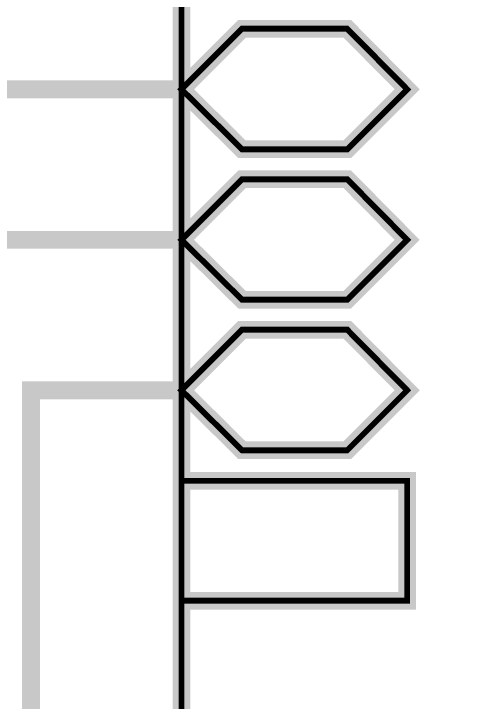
# Model space of a CAD drawing. Header units: inches. Extents: x 0 to 11.5, y 0 to 7.6.
# Drawn here: x 5.3889 to 5.688, y 6.0926 to 6.5498 of the extents above; entities that cross this region are included whole.
import ezdxf

# ---------------------------------------------------------------- set-up
doc = ezdxf.new("R2010")
doc.units = ezdxf.units.IN
doc.header["$MEASUREMENT"] = 0
doc.layers.add('Sheet', color=255, linetype='Continuous')

msp = doc.modelspace()

# ---------------------------------------------------------------- linework, layer by layer
at = {"layer": 'Sheet'}
for points in [[(5.50025, 6.69998, 0.0118, 0.0118, 0), (6.99963, 6.69998, 0.0118, 0.0118, 0), (6.99963, 5.7, 0.0118, 0.0118, 0), (5.50025, 5.7, 0.0118, 0.0118, 0), (5.50025, 6.69998, 0.0118, 0.0118, 0)], [(5.50025, 6.69998, 0.0039, 0.0039, 0), (5.50025, 5.7, 0.0039, 0.0039, 0), (6.99963, 5.7, 0.0039, 0.0039, 0), (6.99963, 6.69998, 0.0039, 0.0039, 0), (5.50025, 6.69998, 0.0039, 0.0039, 0), (5.50025, 6.69998, 0.0039, 0.0039, 0)], [(5.61032, 6.53987, 0.0118, 0.0118, 0), (5.6501, 6.49963, 0.0118, 0.0118, 0), (5.61032, 6.45982, 0.0118, 0.0118, 0), (5.54048, 6.45982, 0.0118, 0.0118, 0), (5.50025, 6.49963, 0.0118, 0.0118, 0), (5.54048, 6.53987, 0.0118, 0.0118, 0), (5.61032, 6.53987, 0.0118, 0.0118, 0)], [(5.61032, 6.53987, 0.0039, 0.0039, 0), (5.6501, 6.49963, 0.0039, 0.0039, 0), (5.61032, 6.45982, 0.0039, 0.0039, 0), (5.54048, 6.45982, 0.0039, 0.0039, 0), (5.50025, 6.49963, 0.0039, 0.0039, 0), (5.54048, 6.53987, 0.0039, 0.0039, 0), (5.61032, 6.53987, 0.0039, 0.0039, 0)], [(5.61032, 6.43992, 0.0118, 0.0118, 0), (5.6501, 6.39967, 0.0118, 0.0118, 0), (5.61032, 6.35987, 0.0118, 0.0118, 0), (5.54048, 6.35987, 0.0118, 0.0118, 0), (5.50025, 6.39967, 0.0118, 0.0118, 0), (5.54048, 6.43992, 0.0118, 0.0118, 0), (5.61032, 6.43992, 0.0118, 0.0118, 0)], [(5.61032, 6.43992, 0.0039, 0.0039, 0), (5.6501, 6.39967, 0.0039, 0.0039, 0), (5.61032, 6.35987, 0.0039, 0.0039, 0), (5.54048, 6.35987, 0.0039, 0.0039, 0), (5.50025, 6.39967, 0.0039, 0.0039, 0), (5.54048, 6.43992, 0.0039, 0.0039, 0), (5.61032, 6.43992, 0.0039, 0.0039, 0)], [(5.61032, 6.33997, 0.0118, 0.0118, 0), (5.6501, 6.29972, 0.0118, 0.0118, 0), (5.61032, 6.25992, 0.0118, 0.0118, 0), (5.54048, 6.25992, 0.0118, 0.0118, 0), (5.50025, 6.29972, 0.0118, 0.0118, 0), (5.54048, 6.33997, 0.0118, 0.0118, 0), (5.61032, 6.33997, 0.0118, 0.0118, 0)], [(5.61032, 6.33997, 0.0039, 0.0039, 0), (5.6501, 6.29972, 0.0039, 0.0039, 0), (5.61032, 6.25992, 0.0039, 0.0039, 0), (5.54048, 6.25992, 0.0039, 0.0039, 0), (5.50025, 6.29972, 0.0039, 0.0039, 0), (5.54048, 6.33997, 0.0039, 0.0039, 0), (5.61032, 6.33997, 0.0039, 0.0039, 0)], [(5.6501, 6.23957, 0.0118, 0.0118, 0), (5.6501, 6.15996, 0.0118, 0.0118, 0), (5.50025, 6.15996, 0.0118, 0.0118, 0), (5.50025, 6.23957, 0.0118, 0.0118, 0), (5.6501, 6.23957, 0.0118, 0.0118, 0)], [(5.50025, 6.23957, 0.0039, 0.0039, 0), (5.50025, 6.15996, 0.0039, 0.0039, 0), (5.6501, 6.15996, 0.0039, 0.0039, 0), (5.6501, 6.23957, 0.0039, 0.0039, 0), (5.50025, 6.23957, 0.0039, 0.0039, 0), (5.50025, 6.23957, 0.0039, 0.0039, 0)]]:
    msp.add_lwpolyline(points, format="xyseb", close=True, dxfattribs=at)
for points in [[(4.40091, 4.39972, 0.0118, 0.0118, 0), (4.30101, 4.39972, 0.0118, 0.0118, 0), (4.30101, 6.49963, 0.0118, 0.0118, 0), (5.20055, 6.49963, 0.0118, 0.0118, 0), (5.50025, 6.49963, 0.0118, 0.0118, 0)], [(5.40035, 4.39972, 0.0118, 0.0118, 0), (5.30045, 4.39972, 0.0118, 0.0118, 0), (5.30045, 5.09984, 0.0118, 0.0118, 0), (5.30045, 6.39967, 0.0118, 0.0118, 0), (5.50025, 6.39967, 0.0118, 0.0118, 0)], [(6.39979, 4.39972, 0.0118, 0.0118, 0), (6.29989, 4.39972, 0.0118, 0.0118, 0), (6.29989, 5.29974, 0.0118, 0.0118, 0), (5.40035, 5.29974, 0.0118, 0.0118, 0), (5.40035, 6.29972, 0.0118, 0.0118, 0), (5.50025, 6.29972, 0.0118, 0.0118, 0)]]:
    msp.add_lwpolyline(points, format="xyseb", dxfattribs=at)

doc.saveas('drawing.dxf')
